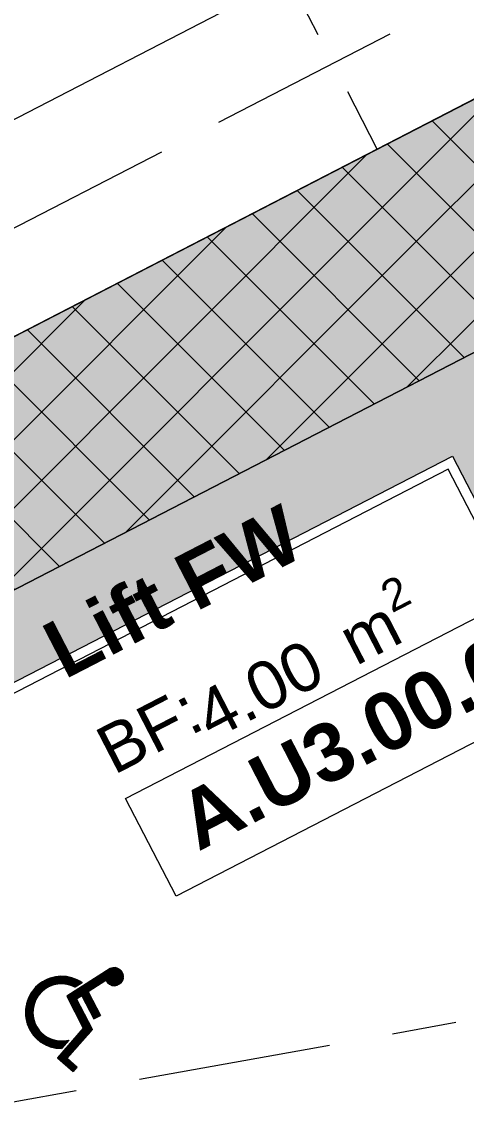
# Model space of a CAD drawing. Header units: metres. Extents: x 2688579.7 to 2688666, y 1281656.9 to 1281721.4.
# Drawn here: x 2688609.01 to 2688609.702, y 1281682.039 to 1281683.721 of the extents above; entities that cross this region are included whole.
import ezdxf

# ---------------------------------------------------------------- set-up
doc = ezdxf.new("R2010")
doc.units = ezdxf.units.M
for name, pattern in [('Strich 2_1mm', [0.15, 0.1, -0.05]), ('Strich 6_2mm Terrain', [0.4, 0.3, -0.1]), ('Strichpunkt 6_2_2mm Schnitt', [0.5, 0.3, -0.1, 0, -0.1])]:
    doc.linetypes.add(name, pattern=pattern)
for name, color, linetype in [('00 11 Geometer', 7, 'Continuous'), ('00 73 Schnittlinien', 7, 'Continuous'), ('00 80 Plangrafik', 7, 'Continuous'), ('01 11 AW tragend', 7, 'Continuous'), ('02 26 Bodenbelag im Grundriss sichtbar', 7, 'Continuous'), ('03 13 Liftkabine', 7, 'Continuous'), ('07 11 Bemassung aussen', 7, 'Continuous'), ('07 12 Bemassung innen', 7, 'Continuous'), ('09 11 Raumdefinitionen.SIA 416', 7, 'Continuous')]:
    doc.layers.add(name, color=color, linetype=linetype)
doc.styles.add('ERSTELLTER_STIL_1', font='arial.ttf')
doc.styles.add('ERSTELLTER_STIL_3', font='')
doc.styles.get('ERSTELLTER_STIL_3').set_extended_font_data('Arial', bold=True)
doc.dimstyles.new('ERSTELLTER_STIL__2', dxfattribs={"dimtxt": 0.09, "dimasz": 0.07125, "dimexe": 0.18, "dimexo": 0.05, "dimgap": 0.09, "dimtad": 1, "dimzin": 0, "dimdsep": 46, "dimtxsty": 'ERSTELLTER_STIL_1', "dimblk": 'ARROWHEAD_6', "dimblk1": 'ARROWHEAD_6', "dimblk2": 'ARROWHEAD_6', "dimcen": 0.09, "dimclrd": 7, "dimclre": 7, "dimclrt": 7, "dimazin": 0, "dimtfac": 1, "dimtdec": 4, "dimtmove": 0, "dimatfit": 3, "dimfxl": 1, "dimtolj": 1, "dimtzin": 0, "dimarcsym": 0})
pattern_1 = [(45, (-190.44832, -7.13899), (-0.053033009, 0.053033009), []), (135, (-190.44832, -7.13899), (0.053033009, 0.053033009), [])]

# ---------------------------------------------------------------- blocks, each defined once
blk = doc.blocks.new('*D373')
at = {"layer": '07 12 Bemassung innen', "color": 7, "linetype": 'Continuous', "lineweight": 5, "transparency": 16777216}
for p, q in [((216.4561, 32.5474), (215.9058, 33.6137)), ((216.5186, 32.5796), (215.7008, 32.1576)), ((216.6258, 32.2186), (216.4561, 32.5474)), ((216.6883, 32.2508), (216.5633, 32.1863)), ((216.7634, 31.952), (216.6258, 32.2186))]:
    blk.add_line(p, q, dxfattribs=at)
at = {"layer": '07 12 Bemassung innen', "color": 7, "linetype": 'Continuous', "lineweight": 18, "transparency": 16777216}
for p, q in [((216.4056, 32.5635), (216.5066, 32.5312)), ((216.5753, 32.2347), (216.6763, 32.2024))]:
    blk.add_line(p, q, dxfattribs=at)
at = {"layer": '07 12 Bemassung innen', "color": 7, "lineweight": 18, "transparency": 16777216, "insert": (216.5256, 32.4519), "char_height": 0.09, "attachment_point": 7, "rotation": 297.296, "style": 'ERSTELLTER_STIL_1'}
blk.add_mtext('\\A1;{\\pql;\\fArial|b0|i0|c0|p38;37}', dxfattribs=at)
blk = doc.blocks.new('ARROWHEAD_6')
at = {"color": 0, "linetype": 'Continuous', "lineweight": 0}
for p, q in [((-0.5, -0.5), (0.5, 0.5)), ((0, 0), (-1, 0))]:
    blk.add_line(p, q, dxfattribs=at)
blk = doc.blocks.new('*D499')
at = {"layer": '07 11 Bemassung aussen', "color": 7, "linetype": 'Continuous', "lineweight": 5, "transparency": 16777216}
for p, q in [((218.4921, 35.7136), (217.3713, 35.1352)), ((217.339, 35.1977), (217.4859, 34.913)), ((217.3713, 35.1352), (214.7942, 33.8053)), ((214.7619, 33.8677), (214.9088, 33.5831)), ((214.7942, 33.8053), (214.7442, 33.7795))]:
    blk.add_line(p, q, dxfattribs=at)
at = {"layer": '07 11 Bemassung aussen', "color": 7, "linetype": 'Continuous', "lineweight": 18, "transparency": 16777216}
for p, q in [((217.3551, 35.0847), (217.3874, 35.1857)), ((214.8103, 33.8558), (214.7781, 33.7547))]:
    blk.add_line(p, q, dxfattribs=at)
at = {"layer": '07 11 Bemassung aussen', "color": 7, "lineweight": 18, "transparency": 16777216, "insert": (215.9681, 34.4313), "char_height": 0.09, "attachment_point": 7, "rotation": 27.2964, "style": 'ERSTELLTER_STIL_1'}
blk.add_mtext('\\A1;{\\pql;\\fArial|b0|i0|c0|p38;2.90}', dxfattribs=at)
blk = doc.blocks.new('A$C08e27e3d')
at = {"layer": '01 11 AW tragend', "linetype": 'Continuous', "lineweight": 0, "true_color": 0xffffff}
for points in [[(26.7051, 27.5462), (26.8656, 27.2351), (27.0605, 27.7296)], [(26.7051, 27.5462), (24.4834, 26.3997), (24.6439, 26.0887), (26.8656, 27.2351)]]:
    blk.add_hatch(color=7, dxfattribs=at).paths.add_polyline_path(points)
at = {"layer": '01 11 AW tragend', "linetype": 'Continuous', "lineweight": 5, "true_color": 0x4e4e4e}
h = blk.add_hatch(dxfattribs=at)
h.set_pattern_fill('BETON_0001', color=251, style=0, pattern_type=2)
h.set_pattern_definition(pattern_1)
h.paths.add_polyline_path([(26.7051, 27.5462), (26.8656, 27.2351), (27.0605, 27.7296)])
h = blk.add_hatch(dxfattribs=at)
h.set_pattern_fill('BETON_0001', color=251, style=0, pattern_type=2)
h.set_pattern_definition(pattern_1)
h.paths.add_polyline_path([(26.7051, 27.5462), (24.4834, 26.3997), (24.6439, 26.0887), (26.8656, 27.2351)])
at = {"layer": '03 13 Liftkabine', "linetype": 'Continuous', "lineweight": 0, "true_color": 0x6f6f6f}
h = blk.add_hatch(color=8, dxfattribs=at)
h.paths.add_polyline_path([(27.5993, 25.8133), (27.1661, 25.5897), (27.1661, 25.5898), (27.1847, 25.5994), (27.1778, 25.6127), (27.1681, 25.6076), (27.0876, 25.6164), (27.0659, 25.6585), (27.0735, 25.6624), (27.0015, 25.8019), (25.8595, 25.2125), (25.9315, 25.073), (25.939, 25.0769), (25.9608, 25.0348), (25.9213, 24.9642), (25.9115, 24.9592), (25.9184, 24.9459), (25.937, 24.9554), (25.937, 24.9554), (25.3777, 24.6668), (25.1989, 25.0133), (25.23, 25.0294), (25.3781, 24.7424), (25.4421, 24.7754), (24.8181, 25.9846), (24.8207, 25.986), (24.7643, 26.0953), (24.6666, 26.0448), (24.644, 26.0887), (25.6849, 26.6259), (25.7088, 26.5797), (25.7443, 26.598), (25.7434, 26.5998), (25.8078, 26.633), (25.8088, 26.6313), (25.811, 26.6268), (25.8399, 26.6417), (25.8603, 26.6022), (25.8692, 26.6068), (25.8488, 26.6463), (25.8777, 26.6612), (25.8774, 26.6619), (25.8754, 26.6657), (25.8745, 26.6674), (25.9389, 26.7007), (25.9398, 26.6989), (25.9754, 26.7172), (25.9515, 26.7634), (26.8656, 27.2351)])
h.paths.add_polyline_path([(27.3403, 26.0645), (26.8221, 27.0687), (24.8324, 26.0419), (25.3178, 25.1012), (25.3506, 25.0377), (25.4978, 24.7524), (25.568, 24.7887), (25.4208, 25.0739)], flags=0)
at = {"layer": '00 11 Geometer', "color": 250, "linetype": 'Continuous', "lineweight": 13, "true_color": 0x3f3f3f}
blk.add_open_spline([(61.1024, 48.4842), (56.7735, 47.3408), (52.4636, 46.1654), (48.1347, 45.022), (44.678, 44.109), (41.2024, 43.228), (37.7457, 42.315), (37.7457, 42.315), (36.511, 46.2983), (35.8937, 48.29), (35.8937, 48.29), (32.7797, 46.7253), (31.2227, 45.943), (31.2227, 45.943), (21.4427, 43.8217), (16.5527, 42.761), (16.5527, 42.761), (7.358, 41.145), (2.7607, 40.337), (2.7607, 40.337), (2.8527, 38.8203), (2.8987, 38.062), (2.8987, 38.062), (4.8573, 28.42), (5.8367, 23.599), (5.8367, 23.599), (7.25, 21.697), (7.9567, 20.746), (7.9567, 20.746), (10.0487, 18.484), (11.0947, 17.353), (11.0947, 17.353), (13.3607, 15.2537), (14.4937, 14.204), (14.4937, 14.204), (16.143, 13), (16.9677, 12.398), (16.9677, 12.398), (20.3197, 9.7767), (21.9957, 8.466), (21.9957, 8.466), (24.6377, 6.944), (25.9587, 6.183), (25.9587, 6.183), (28.6093, 5.3337), (29.8403, 4.9574), (31.0712, 4.5812), (32.3963, 4.2851), (33.8154, 4.0693), (35.2346, 3.8534), (36.5267, 3.7447), (37.6917, 3.743), (38.8567, 3.7413), (39.7704, 3.7444), (40.433, 3.7523), (41.0955, 3.7601), (41.9579, 3.7965), (43.0202, 3.8615), (44.0825, 3.9265), (45.4172, 4.0562), (47.0242, 4.2505), (49.4347, 4.542), (51.8452, 4.8335), (54.2557, 5.125), (54.2557, 5.125), (66.345, 7.4217), (72.3897, 8.57), (72.3897, 8.57), (76.099, 9.5253), (77.9537, 10.003), (77.9537, 10.003), (81.433, 12.119), (83.1727, 13.177), (83.1727, 13.177), (79.772, 18.6823), (78.0717, 21.435), (77.2604, 22.7484), (76.449, 24.0617), (75.6377, 25.375), (75.6377, 25.375), (73.883, 28.157), (73.0057, 29.548), (71.2765, 32.2896), (69.5477, 35.0313), (67.8187, 37.773), (67.8187, 37.773), (61.1024, 48.4842), (61.1024, 48.4842)], degree=3, knots=[0, 0, 0, 0, 1, 1, 1, 2, 2, 2, 3, 3, 3, 4, 4, 4, 5, 5, 5, 6, 6, 6, 7, 7, 7, 8, 8, 8, 9, 9, 9, 10, 10, 10, 11, 11, 11, 12, 12, 12, 13, 13, 13, 14, 14, 14, 15, 15, 15, 16, 16, 16, 17, 17, 17, 18, 18, 18, 19, 19, 19, 20, 20, 20, 21, 21, 21, 22, 22, 22, 23, 23, 23, 24, 24, 24, 25, 25, 25, 26, 26, 26, 27, 27, 27, 28, 28, 28, 29, 29, 29, 29], dxfattribs=at)
at = {"layer": '00 73 Schnittlinien', "color": 7, "linetype": 'Strichpunkt 6_2_2mm Schnitt', "lineweight": 13}
blk.add_line((5.0764, 22.2764), (28.5276, 26.4938), dxfattribs=at)
at = {"layer": '00 80 Plangrafik', "color": 7, "linetype": 'Strich 6_2mm Terrain', "lineweight": 5, "flags": 128}
blk.add_lwpolyline([(23.9704, 26.3037), (27.0806, 27.9087), (28.2729, 25.5983), (27.7842, 25.3461), (28.6555, 23.6576), (26.034, 22.3048)], close=True, dxfattribs=at)
at = {"layer": '01 11 AW tragend', "color": 7, "linetype": 'Continuous', "lineweight": 18, "flags": 128}
for points in [[(27.0605, 27.7296), (26.7051, 27.5462)], [(26.7051, 27.5462), (24.4834, 26.3997)], [(24.6439, 26.0887), (26.8656, 27.2351)]]:
    blk.add_lwpolyline(points, dxfattribs=at)
at = {"layer": '02 26 Bodenbelag im Grundriss sichtbar', "color": 231, "linetype": 'Strich 2_1mm', "lineweight": 13, "true_color": 0xff66b3}
blk.add_line((26.7051, 27.5462), (24.8707, 31.1007), dxfattribs=at)
at = {"layer": '03 13 Liftkabine', "color": 7, "linetype": 'Continuous', "lineweight": 5}
for p, q in [((24.8324, 26.0419), (26.8221, 27.0687)), ((26.8221, 27.0687), (27.3403, 26.0645)), ((26.8156, 27.0484), (24.9495, 26.0854)), ((27.3201, 26.0709), (26.8156, 27.0484)), ((26.2896, 26.2717), (26.2221, 26.2287)), ((26.2724, 26.2607), (26.2778, 26.2503)), ((26.2727, 26.2609), (26.2781, 26.2505)), ((26.273, 26.2611), (26.2784, 26.2507)), ((26.2733, 26.2613), (26.2787, 26.2509)), ((26.2737, 26.2615), (26.2791, 26.2511)), ((26.274, 26.2617), (26.2794, 26.2513)), ((26.2743, 26.2619), (26.2797, 26.2515)), ((26.2746, 26.2621), (26.28, 26.2517)), ((26.2749, 26.2623), (26.2803, 26.2519)), ((26.2752, 26.2625), (26.2806, 26.2521)), ((26.2756, 26.2627), (26.281, 26.2523)), ((26.2759, 26.2629), (26.2813, 26.2525)), ((26.2762, 26.2632), (26.2816, 26.2527)), ((26.2765, 26.2634), (26.2819, 26.2529)), ((26.2768, 26.2636), (26.2822, 26.2531)), ((26.2772, 26.2638), (26.2825, 26.2533)), ((26.2775, 26.264), (26.2829, 26.2535)), ((26.2778, 26.2642), (26.2848, 26.2506)), ((26.2781, 26.2644), (26.2859, 26.2493)), ((26.2784, 26.2646), (26.2867, 26.2485)), ((26.2787, 26.2648), (26.2874, 26.2479)), ((26.2791, 26.265), (26.2881, 26.2475)), ((26.2794, 26.2652), (26.2887, 26.247)), ((26.2797, 26.2654), (26.2893, 26.2467)), ((26.28, 26.2656), (26.2899, 26.2464)), ((26.2803, 26.2658), (26.2905, 26.2462)), ((26.2806, 26.266), (26.291, 26.2459)), ((26.281, 26.2662), (26.2915, 26.2458)), ((26.2813, 26.2664), (26.292, 26.2456)), ((26.2816, 26.2666), (26.2925, 26.2455)), ((26.2819, 26.2668), (26.293, 26.2453)), ((26.2822, 26.267), (26.2935, 26.2453)), ((26.2826, 26.2672), (26.2939, 26.2452)), ((26.2829, 26.2674), (26.2944, 26.2451)), ((26.2832, 26.2676), (26.2948, 26.2451)), ((26.2835, 26.2678), (26.2953, 26.245)), ((26.2838, 26.268), (26.2957, 26.245)), ((26.2841, 26.2682), (26.2961, 26.245)), ((26.2845, 26.2684), (26.2965, 26.245)), ((26.2848, 26.2686), (26.2969, 26.245)), ((26.2851, 26.2688), (26.2973, 26.2451)), ((26.2854, 26.269), (26.2977, 26.2451)), ((26.2857, 26.2692), (26.2981, 26.2452)), ((26.286, 26.2694), (26.2985, 26.2452)), ((26.2864, 26.2696), (26.2989, 26.2453)), ((26.2867, 26.2698), (26.2993, 26.2454)), ((26.287, 26.27), (26.2997, 26.2455)), ((26.2873, 26.2702), (26.3, 26.2456)), ((26.2876, 26.2704), (26.3004, 26.2457)), ((26.288, 26.2706), (26.3008, 26.2458)), ((26.2883, 26.2708), (26.3011, 26.246)), ((26.2886, 26.271), (26.3015, 26.2461)), ((26.2889, 26.2712), (26.3018, 26.2463)), ((26.2892, 26.2714), (26.3021, 26.2464)), ((26.2895, 26.2716), (26.3025, 26.2466)), ((26.2899, 26.2718), (26.3028, 26.2468)), ((26.2902, 26.272), (26.3031, 26.2469)), ((26.2906, 26.2721), (26.3035, 26.2471)), ((26.2909, 26.2723), (26.3038, 26.2473)), ((26.2913, 26.2724), (26.3041, 26.2475)), ((26.2916, 26.2725), (26.3044, 26.2478)), ((26.292, 26.2726), (26.3047, 26.248)), ((26.2924, 26.2727), (26.305, 26.2482)), ((26.2927, 26.2728), (26.3053, 26.2485)), ((26.2931, 26.2729), (26.3056, 26.2487)), ((26.2935, 26.273), (26.3059, 26.249)), ((26.2939, 26.2731), (26.3061, 26.2493)), ((26.2943, 26.2731), (26.3064, 26.2496)), ((26.2947, 26.2732), (26.3067, 26.2499)), ((26.2951, 26.2732), (26.3069, 26.2502)), ((26.2955, 26.2732), (26.3072, 26.2505)), ((26.2959, 26.2732), (26.3074, 26.2508)), ((26.2963, 26.2732), (26.3077, 26.2512)), ((26.2968, 26.2732), (26.3079, 26.2516)), ((26.2972, 26.2732), (26.3082, 26.2519)), ((26.2976, 26.2731), (26.3084, 26.2523)), ((26.2981, 26.2731), (26.3086, 26.2527)), ((26.2986, 26.273), (26.3088, 26.2531)), ((26.299, 26.2729), (26.309, 26.2536)), ((26.2995, 26.2728), (26.3092, 26.254)), ((26.3, 26.2727), (26.3094, 26.2545)), ((26.3005, 26.2725), (26.3095, 26.255)), ((26.301, 26.2723), (26.3097, 26.2555)), ((26.3015, 26.2721), (26.3098, 26.2561)), ((26.3021, 26.2718), (26.3099, 26.2567)), ((26.3027, 26.2716), (26.31, 26.2573)), ((26.3033, 26.2712), (26.3101, 26.258)), ((26.3039, 26.2708), (26.3101, 26.2587)), ((26.3046, 26.2703), (26.3101, 26.2596)), ((26.3053, 26.2698), (26.3101, 26.2605)), ((26.3061, 26.269), (26.3099, 26.2616)), ((26.3071, 26.2678), (26.3095, 26.2631)), ((26.1748, 26.2438), (26.1805, 26.2328)), ((26.1751, 26.244), (26.1807, 26.2331)), ((26.1754, 26.2443), (26.181, 26.2334)), ((26.1757, 26.2446), (26.1813, 26.2337)), ((26.1759, 26.2448), (26.1815, 26.234)), ((26.1762, 26.2451), (26.1818, 26.2343)), ((26.1765, 26.2454), (26.1821, 26.2345)), ((26.1768, 26.2456), (26.1824, 26.2348)), ((26.1771, 26.2459), (26.1826, 26.2351)), ((26.1774, 26.2461), (26.1829, 26.2354)), ((26.1777, 26.2464), (26.1832, 26.2356)), ((26.178, 26.2466), (26.1835, 26.2359)), ((26.1783, 26.2469), (26.1838, 26.2362)), ((26.1786, 26.2471), (26.1841, 26.2364)), ((26.1789, 26.2473), (26.1844, 26.2367)), ((26.1792, 26.2476), (26.1846, 26.237)), ((26.1795, 26.2478), (26.1849, 26.2372)), ((26.1798, 26.2481), (26.1852, 26.2375)), ((26.1801, 26.2483), (26.1855, 26.2377)), ((26.1804, 26.2485), (26.1858, 26.2379)), ((26.1807, 26.2487), (26.1861, 26.2382)), ((26.181, 26.249), (26.1864, 26.2384)), ((26.1813, 26.2492), (26.1867, 26.2387)), ((26.1816, 26.2494), (26.187, 26.2389)), ((26.1819, 26.2496), (26.1873, 26.2391)), ((26.1822, 26.2498), (26.1876, 26.2393)), ((26.1825, 26.25), (26.1879, 26.2396)), ((26.1828, 26.2503), (26.1882, 26.2398)), ((26.1832, 26.2505), (26.1886, 26.24)), ((26.1835, 26.2507), (26.1889, 26.2402)), ((26.1838, 26.2509), (26.1892, 26.2404)), ((26.1841, 26.2511), (26.1895, 26.2406)), ((26.1844, 26.2513), (26.1898, 26.2408)), ((26.1847, 26.2515), (26.1901, 26.241)), ((26.1851, 26.2517), (26.1904, 26.2412)), ((26.1854, 26.2519), (26.1908, 26.2414)), ((26.1857, 26.252), (26.1911, 26.2416)), ((26.186, 26.2522), (26.1914, 26.2418)), ((26.1864, 26.2524), (26.1917, 26.242)), ((26.1867, 26.2526), (26.1921, 26.2422)), ((26.187, 26.2528), (26.1924, 26.2424)), ((26.1874, 26.253), (26.1927, 26.2426)), ((26.1877, 26.2531), (26.193, 26.2427)), ((26.188, 26.2533), (26.1934, 26.2429)), ((26.1883, 26.2535), (26.1937, 26.2431)), ((26.1887, 26.2537), (26.194, 26.2433)), ((26.189, 26.2538), (26.1944, 26.2434)), ((26.1894, 26.254), (26.1947, 26.2436)), ((26.1897, 26.2542), (26.1951, 26.2438)), ((26.19, 26.2543), (26.1954, 26.2439)), ((26.1904, 26.2545), (26.1957, 26.2441)), ((26.1907, 26.2546), (26.1961, 26.2442)), ((26.1911, 26.2548), (26.1964, 26.2444)), ((26.1914, 26.2549), (26.1968, 26.2445)), ((26.1917, 26.2551), (26.1971, 26.2447)), ((26.1921, 26.2552), (26.1975, 26.2448)), ((26.1924, 26.2554), (26.1978, 26.2449)), ((26.1928, 26.2555), (26.1982, 26.2451)), ((26.1931, 26.2557), (26.1985, 26.2452)), ((26.1935, 26.2558), (26.1989, 26.2453)), ((26.1938, 26.2559), (26.1992, 26.2455)), ((26.1942, 26.2561), (26.1996, 26.2456)), ((26.1945, 26.2562), (26.2, 26.2457)), ((26.1949, 26.2563), (26.2003, 26.2458)), ((26.1953, 26.2565), (26.2007, 26.2459)), ((26.1956, 26.2566), (26.201, 26.2461)), ((26.196, 26.2567), (26.2014, 26.2462)), ((26.1963, 26.2568), (26.2018, 26.2463)), ((26.1967, 26.257), (26.2022, 26.2464)), ((26.1971, 26.2571), (26.2025, 26.2465)), ((26.1974, 26.2572), (26.2029, 26.2466)), ((26.1978, 26.2573), (26.2033, 26.2467)), ((26.1981, 26.2574), (26.2036, 26.2468)), ((26.1985, 26.2575), (26.204, 26.2468)), ((26.1989, 26.2576), (26.2044, 26.2469)), ((26.1992, 26.2577), (26.2048, 26.247)), ((26.1996, 26.2578), (26.2052, 26.2471)), ((26.2, 26.2579), (26.2055, 26.2472)), ((26.2004, 26.258), (26.2059, 26.2472)), ((26.2007, 26.2581), (26.2063, 26.2473)), ((26.2011, 26.2582), (26.2067, 26.2474)), ((26.2015, 26.2583), (26.2071, 26.2474)), ((26.2019, 26.2584), (26.2075, 26.2475)), ((26.2022, 26.2584), (26.2079, 26.2475)), ((26.2026, 26.2585), (26.2083, 26.2476)), ((26.203, 26.2586), (26.2087, 26.2476)), ((26.2034, 26.2587), (26.2091, 26.2477)), ((26.2038, 26.2588), (26.2095, 26.2477)), ((26.2042, 26.2588), (26.2099, 26.2478)), ((26.2046, 26.2589), (26.2103, 26.2478)), ((26.2049, 26.259), (26.2107, 26.2478)), ((26.2053, 26.259), (26.2111, 26.2479)), ((26.2057, 26.2591), (26.2115, 26.2479)), ((26.2061, 26.2591), (26.2119, 26.2479)), ((26.2065, 26.2592), (26.2123, 26.2479)), ((26.2069, 26.2592), (26.2127, 26.2479)), ((26.2073, 26.2593), (26.2131, 26.248)), ((26.2077, 26.2593), (26.2136, 26.248)), ((26.2081, 26.2594), (26.214, 26.248)), ((26.2085, 26.2594), (26.2144, 26.248)), ((26.2089, 26.2595), (26.2148, 26.248)), ((26.2093, 26.2595), (26.2153, 26.2479)), ((26.2097, 26.2595), (26.2157, 26.2479)), ((26.2101, 26.2596), (26.2161, 26.2479)), ((26.2105, 26.2596), (26.2166, 26.2479)), ((26.2109, 26.2596), (26.217, 26.2479)), ((26.2113, 26.2596), (26.2174, 26.2478)), ((26.2118, 26.2596), (26.2179, 26.2478)), ((26.2122, 26.2597), (26.2183, 26.2477)), ((26.2126, 26.2597), (26.2188, 26.2477)), ((26.213, 26.2597), (26.2192, 26.2477)), ((26.2134, 26.2597), (26.2197, 26.2476)), ((26.2138, 26.2597), (26.2201, 26.2475)), ((26.2143, 26.2597), (26.2206, 26.2475)), ((26.2147, 26.2597), (26.221, 26.2474)), ((26.2151, 26.2597), (26.2215, 26.2473)), ((26.2155, 26.2597), (26.222, 26.2472)), ((26.216, 26.2597), (26.2224, 26.2472)), ((26.2164, 26.2596), (26.2229, 26.2471)), ((26.2168, 26.2596), (26.2234, 26.247)), ((26.2173, 26.2596), (26.2238, 26.2469)), ((26.2177, 26.2596), (26.2243, 26.2467)), ((26.2181, 26.2595), (26.2248, 26.2466)), ((26.2186, 26.2595), (26.2253, 26.2465)), ((26.219, 26.2595), (26.2258, 26.2464)), ((26.2195, 26.2594), (26.2263, 26.2462)), ((26.2199, 26.2594), (26.2268, 26.2461)), ((26.2204, 26.2593), (26.2273, 26.2459)), ((26.2208, 26.2593), (26.2278, 26.2458)), ((26.2213, 26.2592), (26.2283, 26.2456)), ((26.2217, 26.2592), (26.2288, 26.2454)), ((26.2222, 26.2591), (26.2293, 26.2452)), ((26.2226, 26.259), (26.2298, 26.245)), ((26.2231, 26.259), (26.2304, 26.2448)), ((26.2235, 26.2589), (26.2309, 26.2446)), ((26.224, 26.2588), (26.2314, 26.2444)), ((26.2245, 26.2587), (26.232, 26.2441)), ((26.2249, 26.2586), (26.2325, 26.2439)), ((26.2254, 26.2585), (26.2331, 26.2436)), ((26.2259, 26.2584), (26.2337, 26.2434)), ((26.2264, 26.2583), (26.2342, 26.2431)), ((26.2268, 26.2582), (26.2348, 26.2428)), ((26.2273, 26.2581), (26.2353, 26.2427)), ((26.2278, 26.258), (26.2356, 26.2429)), ((26.2283, 26.2579), (26.2359, 26.2431)), ((26.2288, 26.2577), (26.2362, 26.2433)), ((26.2293, 26.2576), (26.2365, 26.2435)), ((26.2298, 26.2574), (26.2369, 26.2437)), ((26.2303, 26.2573), (26.2372, 26.2439)), ((26.2308, 26.2571), (26.2375, 26.2441)), ((26.2313, 26.257), (26.2378, 26.2443)), ((26.2318, 26.2568), (26.2381, 26.2445)), ((26.2323, 26.2566), (26.2385, 26.2447)), ((26.2328, 26.2565), (26.2388, 26.2449)), ((26.2333, 26.2563), (26.2391, 26.2451)), ((26.2339, 26.2561), (26.2394, 26.2453)), ((26.2344, 26.2559), (26.2397, 26.2455)), ((26.2349, 26.2557), (26.24, 26.2457)), ((26.2462, 26.2496), (26.2351, 26.2426)), ((26.2354, 26.2555), (26.2404, 26.2459)), ((26.236, 26.2552), (26.2407, 26.2461)), ((26.2365, 26.255), (26.241, 26.2463)), ((26.2371, 26.2548), (26.2413, 26.2465)), ((26.2376, 26.2545), (26.2416, 26.2467)), ((26.2382, 26.2542), (26.242, 26.2469)), ((26.2387, 26.254), (26.2423, 26.2471)), ((26.2393, 26.2537), (26.2426, 26.2473)), ((26.2399, 26.2534), (26.2429, 26.2475)), ((26.2405, 26.2531), (26.2432, 26.2477)), ((26.241, 26.2528), (26.2435, 26.2479)), ((26.2416, 26.2525), (26.2439, 26.2481)), ((26.2422, 26.2521), (26.2442, 26.2483)), ((26.2428, 26.2518), (26.2445, 26.2485)), ((26.2435, 26.2514), (26.2448, 26.2487)), ((26.2441, 26.251), (26.2451, 26.2489)), ((26.2447, 26.2506), (26.2455, 26.2491)), ((26.2453, 26.2502), (26.2458, 26.2493)), ((26.2457, 26.2437), (26.27, 26.1966)), ((26.246, 26.2497), (26.2461, 26.2495)), ((26.246, 26.2439), (26.2704, 26.1968)), ((26.2463, 26.2441), (26.2707, 26.1969)), ((26.2467, 26.2444), (26.271, 26.1971)), ((26.247, 26.2446), (26.2714, 26.1973)), ((26.2473, 26.2448), (26.2717, 26.1975)), ((26.2476, 26.245), (26.272, 26.1976)), ((26.2479, 26.2452), (26.2724, 26.1978)), ((26.2482, 26.2454), (26.2727, 26.198)), ((26.2486, 26.2456), (26.273, 26.1981)), ((26.2489, 26.2458), (26.2734, 26.1983)), ((26.2492, 26.246), (26.2737, 26.1985)), ((26.2495, 26.2462), (26.274, 26.1987)), ((26.2498, 26.2464), (26.2744, 26.1988)), ((26.2502, 26.2466), (26.2556, 26.2361)), ((26.2505, 26.2468), (26.2559, 26.2363)), ((26.2508, 26.247), (26.2562, 26.2365)), ((26.2511, 26.2472), (26.2565, 26.2367)), ((26.2514, 26.2474), (26.2568, 26.2369)), ((26.2517, 26.2476), (26.2571, 26.2371)), ((26.2521, 26.2478), (26.2575, 26.2373)), ((26.2524, 26.248), (26.2578, 26.2375)), ((26.2527, 26.2482), (26.2581, 26.2377)), ((26.253, 26.2484), (26.2584, 26.2379)), ((26.2533, 26.2486), (26.2587, 26.2381)), ((26.2536, 26.2488), (26.259, 26.2383)), ((26.254, 26.249), (26.2594, 26.2385)), ((26.2543, 26.2492), (26.2597, 26.2387)), ((26.2546, 26.2494), (26.26, 26.2389)), ((26.2549, 26.2496), (26.2603, 26.2391)), ((26.2552, 26.2498), (26.2606, 26.2393)), ((26.2553, 26.2359), (26.283, 26.2536)), ((26.2556, 26.25), (26.261, 26.2395)), ((26.2559, 26.2502), (26.2613, 26.2397)), ((26.2562, 26.2504), (26.2616, 26.2399)), ((26.2565, 26.2506), (26.2619, 26.2402)), ((26.2568, 26.2508), (26.2622, 26.2404)), ((26.2571, 26.251), (26.2625, 26.2406)), ((26.2575, 26.2512), (26.2629, 26.2408)), ((26.2578, 26.2514), (26.2632, 26.241)), ((26.2581, 26.2516), (26.2635, 26.2412)), ((26.2584, 26.2518), (26.2638, 26.2414)), ((26.2587, 26.252), (26.2641, 26.2416)), ((26.259, 26.2522), (26.2644, 26.2418)), ((26.2594, 26.2524), (26.2648, 26.242)), ((26.2597, 26.2526), (26.2651, 26.2422)), ((26.26, 26.2528), (26.2654, 26.2424)), ((26.2603, 26.253), (26.2657, 26.2426)), ((26.2606, 26.2532), (26.266, 26.2428)), ((26.261, 26.2534), (26.2664, 26.243)), ((26.2613, 26.2536), (26.2667, 26.2432)), ((26.2616, 26.2539), (26.267, 26.2434)), ((26.2619, 26.2541), (26.2673, 26.2436)), ((26.2622, 26.2543), (26.2676, 26.2438)), ((26.2625, 26.2545), (26.2679, 26.244)), ((26.2629, 26.2547), (26.2683, 26.2442)), ((26.2632, 26.2549), (26.2686, 26.2444)), ((26.2635, 26.2551), (26.2689, 26.2446)), ((26.2638, 26.2553), (26.2692, 26.2448)), ((26.2641, 26.2555), (26.2695, 26.245)), ((26.2644, 26.2557), (26.2698, 26.2452)), ((26.2648, 26.2559), (26.2702, 26.2454)), ((26.2651, 26.2561), (26.2705, 26.2456)), ((26.2654, 26.2563), (26.2708, 26.2458)), ((26.2657, 26.2565), (26.2711, 26.246)), ((26.266, 26.2567), (26.2714, 26.2462)), ((26.2664, 26.2569), (26.2718, 26.2464)), ((26.2667, 26.2571), (26.2721, 26.2466)), ((26.267, 26.2573), (26.2724, 26.2468)), ((26.2673, 26.2575), (26.2727, 26.247)), ((26.2676, 26.2577), (26.273, 26.2472)), ((26.2679, 26.2579), (26.2733, 26.2474)), ((26.2683, 26.2581), (26.2737, 26.2476)), ((26.2686, 26.2583), (26.274, 26.2478)), ((26.2689, 26.2585), (26.2743, 26.248)), ((26.2692, 26.2587), (26.2746, 26.2482)), ((26.2695, 26.2589), (26.2749, 26.2485)), ((26.2698, 26.2591), (26.2752, 26.2487)), ((26.2702, 26.2593), (26.2756, 26.2489)), ((26.2705, 26.2595), (26.2759, 26.2491)), ((26.2708, 26.2597), (26.2762, 26.2493)), ((26.2711, 26.2599), (26.2765, 26.2495)), ((26.2714, 26.2601), (26.2768, 26.2497)), ((26.2718, 26.2603), (26.2771, 26.2499)), ((26.2721, 26.2605), (26.2775, 26.2501)), ((26.1631, 26.2273), (26.1705, 26.2129)), ((26.1633, 26.2277), (26.1706, 26.2135)), ((26.1635, 26.2281), (26.1707, 26.2141)), ((26.1637, 26.2285), (26.1709, 26.2146)), ((26.1639, 26.2289), (26.171, 26.2152)), ((26.1641, 26.2293), (26.1711, 26.2157)), ((26.1643, 26.2297), (26.1713, 26.2162)), ((26.1645, 26.2301), (26.1715, 26.2167)), ((26.1647, 26.2305), (26.1716, 26.2172)), ((26.165, 26.2309), (26.1718, 26.2177)), ((26.1652, 26.2313), (26.1719, 26.2182)), ((26.1654, 26.2317), (26.1721, 26.2187)), ((26.1656, 26.2321), (26.1723, 26.2192)), ((26.1659, 26.2325), (26.1725, 26.2196)), ((26.1661, 26.2329), (26.1727, 26.2201)), ((26.1663, 26.2332), (26.1728, 26.2206)), ((26.1665, 26.2336), (26.173, 26.221)), ((26.1668, 26.234), (26.1732, 26.2215)), ((26.167, 26.2343), (26.1734, 26.2219)), ((26.1673, 26.2347), (26.1736, 26.2223)), ((26.1675, 26.235), (26.1738, 26.2227)), ((26.1677, 26.2354), (26.174, 26.2232)), ((26.168, 26.2357), (26.1742, 26.2236)), ((26.1682, 26.2361), (26.1745, 26.224)), ((26.1685, 26.2364), (26.1747, 26.2244)), ((26.1687, 26.2368), (26.1749, 26.2248)), ((26.169, 26.2371), (26.1751, 26.2252)), ((26.1692, 26.2374), (26.1753, 26.2256)), ((26.1695, 26.2378), (26.1755, 26.226)), ((26.1697, 26.2381), (26.1758, 26.2263)), ((26.17, 26.2384), (26.176, 26.2267)), ((26.1702, 26.2387), (26.1762, 26.2271)), ((26.1705, 26.239), (26.1765, 26.2275)), ((26.1707, 26.2394), (26.1767, 26.2278)), ((26.171, 26.2397), (26.1769, 26.2282)), ((26.1713, 26.24), (26.1772, 26.2285)), ((26.1715, 26.2403), (26.1774, 26.2289)), ((26.1718, 26.2406), (26.1777, 26.2292)), ((26.1721, 26.2409), (26.1779, 26.2296)), ((26.1723, 26.2412), (26.1782, 26.2299)), ((26.1726, 26.2415), (26.1784, 26.2302)), ((26.1729, 26.2418), (26.1787, 26.2306)), ((26.1731, 26.2421), (26.1789, 26.2309)), ((26.1734, 26.2424), (26.1792, 26.2312)), ((26.1737, 26.2426), (26.1794, 26.2315)), ((26.174, 26.2429), (26.1797, 26.2319)), ((26.1742, 26.2432), (26.1799, 26.2322)), ((26.1745, 26.2435), (26.1802, 26.2325)), ((26.2221, 26.2287), (26.2478, 26.1787)), ((26.2222, 26.2288), (26.2538, 26.1676)), ((26.2225, 26.229), (26.254, 26.1679)), ((26.2228, 26.2292), (26.2543, 26.1682)), ((26.2232, 26.2294), (26.2546, 26.1685)), ((26.2235, 26.2296), (26.2548, 26.1688)), ((26.2238, 26.2298), (26.2551, 26.1691)), ((26.2241, 26.23), (26.2554, 26.1694)), ((26.2244, 26.2302), (26.2556, 26.1697)), ((26.2247, 26.2304), (26.2559, 26.17)), ((26.2251, 26.2306), (26.2562, 26.1703)), ((26.2254, 26.2308), (26.2564, 26.1706)), ((26.2257, 26.231), (26.2567, 26.1709)), ((26.226, 26.2312), (26.257, 26.1712)), ((26.2263, 26.2314), (26.2572, 26.1716)), ((26.2266, 26.2316), (26.2575, 26.1719)), ((26.227, 26.2318), (26.2578, 26.1722)), ((26.2273, 26.232), (26.258, 26.1725)), ((26.2276, 26.2322), (26.2583, 26.1728)), ((26.2279, 26.2324), (26.2586, 26.1731)), ((26.2282, 26.2326), (26.2588, 26.1734)), ((26.2286, 26.2328), (26.2591, 26.1737)), ((26.2289, 26.233), (26.2594, 26.174)), ((26.2292, 26.2332), (26.2596, 26.1743)), ((26.2295, 26.2334), (26.2599, 26.1746)), ((26.2298, 26.2336), (26.2602, 26.1749)), ((26.2301, 26.2338), (26.2604, 26.1752)), ((26.2305, 26.234), (26.2607, 26.1755)), ((26.2308, 26.2342), (26.2609, 26.1758)), ((26.2311, 26.2344), (26.2612, 26.1761)), ((26.2314, 26.2346), (26.2615, 26.1764)), ((26.2317, 26.2348), (26.2617, 26.1767)), ((26.232, 26.2351), (26.2374, 26.2246)), ((26.2324, 26.2353), (26.2378, 26.2248)), ((26.2327, 26.2355), (26.2381, 26.225)), ((26.233, 26.2357), (26.2384, 26.2252)), ((26.2333, 26.2359), (26.2387, 26.2254)), ((26.2336, 26.2361), (26.239, 26.2256)), ((26.234, 26.2363), (26.2393, 26.2258)), ((26.2343, 26.2365), (26.2397, 26.226)), ((26.2346, 26.2367), (26.24, 26.2262)), ((26.2349, 26.2369), (26.2403, 26.2264)), ((26.2352, 26.2371), (26.2406, 26.2266)), ((26.2355, 26.2373), (26.2409, 26.2268)), ((26.2359, 26.2375), (26.2412, 26.227)), ((26.2362, 26.2377), (26.2416, 26.2272)), ((26.2365, 26.2379), (26.2419, 26.2274)), ((26.2368, 26.2381), (26.2422, 26.2276)), ((26.2371, 26.2383), (26.2425, 26.2278)), ((26.2374, 26.2385), (26.2428, 26.228)), ((26.2374, 26.2246), (26.2453, 26.2296)), ((26.2378, 26.2387), (26.2432, 26.2282)), ((26.2381, 26.2389), (26.2435, 26.2284)), ((26.2384, 26.2391), (26.2438, 26.2286)), ((26.2387, 26.2393), (26.2441, 26.2289)), ((26.239, 26.2395), (26.2444, 26.2291)), ((26.2394, 26.2397), (26.2447, 26.2293)), ((26.2397, 26.2399), (26.2451, 26.2295)), ((26.24, 26.2401), (26.264, 26.1935)), ((26.2403, 26.2403), (26.2644, 26.1937)), ((26.2406, 26.2405), (26.2647, 26.1938)), ((26.2409, 26.2407), (26.265, 26.194)), ((26.2413, 26.2409), (26.2654, 26.1942)), ((26.2416, 26.2411), (26.2657, 26.1944)), ((26.2419, 26.2413), (26.266, 26.1945)), ((26.2422, 26.2415), (26.2664, 26.1947)), ((26.2425, 26.2417), (26.2667, 26.1949)), ((26.2428, 26.2419), (26.267, 26.195)), ((26.2432, 26.2421), (26.2674, 26.1952)), ((26.2435, 26.2423), (26.2677, 26.1954)), ((26.2438, 26.2425), (26.268, 26.1956)), ((26.2441, 26.2427), (26.2684, 26.1957)), ((26.2444, 26.2429), (26.2687, 26.1959)), ((26.2448, 26.2431), (26.269, 26.1961)), ((26.2451, 26.2433), (26.2694, 26.1962)), ((26.2453, 26.2296), (26.264, 26.1935)), ((26.2454, 26.2435), (26.2697, 26.1964)), ((26.2744, 26.1988), (26.2553, 26.2359)), ((26.1582, 26.2105), (26.1874, 26.1539)), ((26.1583, 26.2111), (26.188, 26.1536)), ((26.1584, 26.2118), (26.1886, 26.1533)), ((26.1585, 26.2124), (26.1891, 26.153)), ((26.1586, 26.213), (26.1897, 26.1527)), ((26.1587, 26.2136), (26.173, 26.1859)), ((26.1588, 26.2142), (26.1718, 26.1891)), ((26.1589, 26.2148), (26.1711, 26.1912)), ((26.1591, 26.2154), (26.1707, 26.1928)), ((26.1592, 26.216), (26.1704, 26.1943)), ((26.1593, 26.2165), (26.1701, 26.1956)), ((26.1595, 26.2171), (26.1699, 26.1968)), ((26.1596, 26.2176), (26.1698, 26.1979)), ((26.1597, 26.2182), (26.1696, 26.199)), ((26.1599, 26.2187), (26.1696, 26.2)), ((26.16, 26.2192), (26.1695, 26.2009)), ((26.1602, 26.2197), (26.1695, 26.2018)), ((26.1603, 26.2202), (26.1694, 26.2027)), ((26.1605, 26.2208), (26.1694, 26.2035)), ((26.1607, 26.2213), (26.1694, 26.2043)), ((26.1608, 26.2217), (26.1695, 26.2051)), ((26.161, 26.2222), (26.1695, 26.2058)), ((26.1612, 26.2227), (26.1695, 26.2065)), ((26.1614, 26.2232), (26.1696, 26.2073)), ((26.1615, 26.2237), (26.1697, 26.2079)), ((26.1617, 26.2241), (26.1697, 26.2086)), ((26.1619, 26.2246), (26.1698, 26.2093)), ((26.1621, 26.225), (26.1699, 26.2099)), ((26.1623, 26.2255), (26.17, 26.2106)), ((26.1625, 26.2259), (26.1701, 26.2112)), ((26.1627, 26.2264), (26.1702, 26.2118)), ((26.1629, 26.2268), (26.1703, 26.2124)), ((26.262, 26.1769), (26.2374, 26.2246)), ((26.1578, 26.2055), (26.1832, 26.1564)), ((26.1578, 26.2048), (26.1825, 26.1569)), ((26.1578, 26.204), (26.1819, 26.1573)), ((26.1578, 26.2031), (26.1812, 26.1578)), ((26.1578, 26.2023), (26.1805, 26.1583)), ((26.1578, 26.2014), (26.1798, 26.1588)), ((26.1579, 26.2077), (26.185, 26.1553)), ((26.1579, 26.207), (26.1844, 26.1556)), ((26.1579, 26.2063), (26.1838, 26.156)), ((26.1579, 26.2006), (26.1791, 26.1593)), ((26.1579, 26.1996), (26.1784, 26.1599)), ((26.158, 26.2084), (26.1856, 26.1549)), ((26.158, 26.1987), (26.1777, 26.1605)), ((26.1581, 26.2098), (26.1868, 26.1542)), ((26.1581, 26.2091), (26.1862, 26.1545)), ((26.1581, 26.1977), (26.1769, 26.1612)), ((26.1582, 26.1966), (26.1761, 26.1619)), ((26.1583, 26.1955), (26.1753, 26.1627)), ((26.1585, 26.1944), (26.1745, 26.1635)), ((26.264, 26.1935), (26.2744, 26.1988)), ((26.1587, 26.1931), (26.1736, 26.1644)), ((26.159, 26.1918), (26.1726, 26.1654)), ((26.1593, 26.1903), (26.1716, 26.1665)), ((26.1597, 26.1887), (26.1706, 26.1677)), ((26.1603, 26.1868), (26.1694, 26.1693)), ((26.1611, 26.1845), (26.1679, 26.1712)), ((26.1624, 26.1811), (26.1659, 26.1744)), ((26.1759, 26.1802), (26.1903, 26.1525)), ((26.1778, 26.1774), (26.1908, 26.1522)), ((26.2478, 26.1787), (26.2075, 26.133)), ((26.2225, 26.1323), (26.262, 26.1769)), ((26.2458, 26.1764), (26.2516, 26.1652)), ((26.2461, 26.1767), (26.2519, 26.1655)), ((26.2464, 26.177), (26.2522, 26.1658)), ((26.2466, 26.1773), (26.2524, 26.1661)), ((26.2469, 26.1776), (26.2527, 26.1664)), ((26.2472, 26.1779), (26.253, 26.1667)), ((26.2474, 26.1782), (26.2532, 26.167)), ((26.2477, 26.1785), (26.2535, 26.1673)), ((26.1792, 26.1756), (26.1914, 26.152)), ((26.1803, 26.1743), (26.1919, 26.1517)), ((26.1813, 26.1732), (26.1925, 26.1515)), ((26.1822, 26.1722), (26.193, 26.1513)), ((26.183, 26.1714), (26.1935, 26.1511)), ((26.1839, 26.1706), (26.194, 26.1509)), ((26.1847, 26.1699), (26.1946, 26.1507)), ((26.1854, 26.1692), (26.1951, 26.1505)), ((26.1861, 26.1686), (26.1956, 26.1503)), ((26.1868, 26.1681), (26.1961, 26.1501)), ((26.1875, 26.1676), (26.1966, 26.15)), ((26.1882, 26.1671), (26.1971, 26.1498)), ((26.1889, 26.1666), (26.1976, 26.1496)), ((26.1895, 26.1662), (26.1981, 26.1495)), ((26.1901, 26.1658), (26.1986, 26.1494)), ((26.1908, 26.1654), (26.1991, 26.1492)), ((26.1914, 26.165), (26.1996, 26.1491)), ((26.192, 26.1647), (26.2001, 26.149)), ((26.1926, 26.1644), (26.2006, 26.1488)), ((26.1932, 26.164), (26.2011, 26.1487)), ((26.1937, 26.1637), (26.2015, 26.1486)), ((26.1943, 26.1635), (26.202, 26.1485)), ((26.1949, 26.1632), (26.2025, 26.1484)), ((26.1954, 26.1629), (26.203, 26.1483)), ((26.196, 26.1627), (26.2034, 26.1482)), ((26.1965, 26.1624), (26.2039, 26.1481)), ((26.197, 26.1622), (26.2044, 26.148)), ((26.1976, 26.162), (26.2048, 26.148)), ((26.1981, 26.1618), (26.2053, 26.1479)), ((26.1986, 26.1616), (26.2057, 26.1478)), ((26.1991, 26.1614), (26.2062, 26.1477)), ((26.1997, 26.1612), (26.2067, 26.1477)), ((26.2002, 26.1611), (26.2071, 26.1476)), ((26.2007, 26.1609), (26.2076, 26.1476)), ((26.2012, 26.1608), (26.208, 26.1475)), ((26.2017, 26.1606), (26.2085, 26.1475)), ((26.2022, 26.1605), (26.2089, 26.1474)), ((26.2027, 26.1603), (26.2093, 26.1474)), ((26.2031, 26.1602), (26.2098, 26.1474)), ((26.2036, 26.1601), (26.2102, 26.1473)), ((26.2041, 26.16), (26.2107, 26.1473)), ((26.2046, 26.1599), (26.2111, 26.1473)), ((26.2051, 26.1598), (26.2115, 26.1473)), ((26.2055, 26.1597), (26.212, 26.1472)), ((26.206, 26.1596), (26.2124, 26.1472)), ((26.2254, 26.1604), (26.2138, 26.1472)), ((26.222, 26.1596), (26.223, 26.1577)), ((26.2224, 26.1597), (26.2233, 26.158)), ((26.2228, 26.1598), (26.2236, 26.1583)), ((26.2232, 26.1598), (26.2238, 26.1586)), ((26.2235, 26.1599), (26.2241, 26.1589)), ((26.2239, 26.16), (26.2244, 26.1592)), ((26.2243, 26.1601), (26.2246, 26.1595)), ((26.2247, 26.1602), (26.2249, 26.1598)), ((26.2251, 26.1603), (26.2252, 26.1601)), ((26.2254, 26.1604), (26.2254, 26.1604)), ((26.2312, 26.1598), (26.237, 26.1486)), ((26.2315, 26.1601), (26.2372, 26.1489)), ((26.2317, 26.1604), (26.2375, 26.1492)), ((26.232, 26.1607), (26.2378, 26.1495)), ((26.2323, 26.161), (26.238, 26.1498)), ((26.2325, 26.1613), (26.2383, 26.1501)), ((26.2328, 26.1616), (26.2386, 26.1504)), ((26.2331, 26.1619), (26.2388, 26.1508)), ((26.2333, 26.1622), (26.2391, 26.1511)), ((26.2336, 26.1625), (26.2394, 26.1514)), ((26.2339, 26.1629), (26.2396, 26.1517)), ((26.2341, 26.1632), (26.2399, 26.152)), ((26.2344, 26.1635), (26.2402, 26.1523)), ((26.2347, 26.1638), (26.2404, 26.1526)), ((26.2349, 26.1641), (26.2407, 26.1529)), ((26.2352, 26.1644), (26.241, 26.1532)), ((26.2355, 26.1647), (26.2412, 26.1535)), ((26.2357, 26.165), (26.2415, 26.1538)), ((26.236, 26.1653), (26.2418, 26.1541)), ((26.2363, 26.1656), (26.242, 26.1544)), ((26.2365, 26.1659), (26.2423, 26.1547)), ((26.2368, 26.1662), (26.2426, 26.155)), ((26.2371, 26.1665), (26.2428, 26.1553)), ((26.2373, 26.1668), (26.2431, 26.1556)), ((26.2376, 26.1671), (26.2434, 26.1559)), ((26.2379, 26.1674), (26.2436, 26.1562)), ((26.2381, 26.1677), (26.2439, 26.1565)), ((26.2384, 26.168), (26.2442, 26.1568)), ((26.2387, 26.1683), (26.2444, 26.1571)), ((26.2389, 26.1686), (26.2447, 26.1574)), ((26.2392, 26.1689), (26.245, 26.1577)), ((26.2394, 26.1692), (26.2452, 26.158)), ((26.2397, 26.1695), (26.2455, 26.1583)), ((26.24, 26.1698), (26.2458, 26.1586)), ((26.2402, 26.1701), (26.246, 26.1589)), ((26.2405, 26.1704), (26.2463, 26.1592)), ((26.2408, 26.1707), (26.2466, 26.1595)), ((26.241, 26.171), (26.2468, 26.1598)), ((26.2413, 26.1713), (26.2471, 26.1601)), ((26.2416, 26.1716), (26.2474, 26.1604)), ((26.2418, 26.1719), (26.2476, 26.1607)), ((26.2421, 26.1722), (26.2479, 26.161)), ((26.2424, 26.1725), (26.2482, 26.1613)), ((26.2426, 26.1728), (26.2484, 26.1616)), ((26.2429, 26.1731), (26.2487, 26.1619)), ((26.2432, 26.1734), (26.249, 26.1622)), ((26.2434, 26.1737), (26.2492, 26.1625)), ((26.2437, 26.174), (26.2495, 26.1628)), ((26.244, 26.1743), (26.2498, 26.1631)), ((26.2442, 26.1746), (26.25, 26.1634)), ((26.2445, 26.1749), (26.2503, 26.1637)), ((26.2448, 26.1752), (26.2506, 26.164)), ((26.245, 26.1755), (26.2508, 26.1643)), ((26.2453, 26.1758), (26.2511, 26.1646)), ((26.2456, 26.1761), (26.2514, 26.1649)), ((26.2065, 26.1595), (26.2128, 26.1472)), ((26.2069, 26.1594), (26.2132, 26.1472)), ((26.2074, 26.1594), (26.2137, 26.1472)), ((26.2078, 26.1593), (26.214, 26.1474)), ((26.2083, 26.1592), (26.2142, 26.1477)), ((26.2087, 26.1592), (26.2145, 26.148)), ((26.2092, 26.1591), (26.2148, 26.1483)), ((26.2096, 26.1591), (26.215, 26.1486)), ((26.2101, 26.1591), (26.2153, 26.1489)), ((26.2105, 26.159), (26.2156, 26.1492)), ((26.211, 26.159), (26.2158, 26.1495)), ((26.2114, 26.159), (26.2161, 26.1498)), ((26.2118, 26.1589), (26.2164, 26.1501)), ((26.2123, 26.1589), (26.2166, 26.1504)), ((26.2127, 26.1589), (26.2169, 26.1507)), ((26.2131, 26.1589), (26.2172, 26.151)), ((26.2135, 26.1589), (26.2174, 26.1513)), ((26.214, 26.1589), (26.2177, 26.1516)), ((26.2144, 26.1589), (26.218, 26.1519)), ((26.2148, 26.1589), (26.2182, 26.1522)), ((26.2152, 26.1589), (26.2185, 26.1525)), ((26.2156, 26.1589), (26.2188, 26.1528)), ((26.216, 26.1589), (26.219, 26.1531)), ((26.2163, 26.1429), (26.2324, 26.1117)), ((26.2165, 26.159), (26.2193, 26.1534)), ((26.2166, 26.1432), (26.2327, 26.112)), ((26.2168, 26.1435), (26.2226, 26.1324)), ((26.2169, 26.159), (26.2196, 26.1537)), ((26.2171, 26.1438), (26.2229, 26.1327)), ((26.2173, 26.159), (26.2198, 26.154)), ((26.2173, 26.1441), (26.2231, 26.133)), ((26.2176, 26.1444), (26.2234, 26.1333)), ((26.2177, 26.159), (26.2201, 26.1543)), ((26.2179, 26.1447), (26.2236, 26.1336)), ((26.2181, 26.1591), (26.2204, 26.1546)), ((26.2181, 26.145), (26.2239, 26.1339)), ((26.2184, 26.1453), (26.2242, 26.1342)), ((26.2185, 26.1591), (26.2206, 26.1549)), ((26.2187, 26.1457), (26.2244, 26.1345)), ((26.2189, 26.1592), (26.2209, 26.1553)), ((26.2189, 26.146), (26.2247, 26.1348)), ((26.2192, 26.1463), (26.225, 26.1351)), ((26.2193, 26.1592), (26.2212, 26.1556)), ((26.2195, 26.1466), (26.2252, 26.1354)), ((26.2197, 26.1593), (26.2214, 26.1559)), ((26.2197, 26.1469), (26.2255, 26.1357)), ((26.22, 26.1472), (26.2258, 26.136)), ((26.2201, 26.1593), (26.2217, 26.1562)), ((26.2203, 26.1475), (26.226, 26.1363)), ((26.2205, 26.1594), (26.222, 26.1565)), ((26.2205, 26.1478), (26.2263, 26.1366)), ((26.2208, 26.1481), (26.2266, 26.1369)), ((26.2209, 26.1594), (26.2222, 26.1568)), ((26.2211, 26.1484), (26.2268, 26.1372)), ((26.2212, 26.1595), (26.2225, 26.1571)), ((26.2213, 26.1487), (26.2271, 26.1375)), ((26.2216, 26.1596), (26.2228, 26.1574)), ((26.2216, 26.149), (26.2274, 26.1378)), ((26.2219, 26.1493), (26.2276, 26.1381)), ((26.2221, 26.1496), (26.2279, 26.1384)), ((26.2224, 26.1499), (26.2282, 26.1387)), ((26.2227, 26.1502), (26.2284, 26.139)), ((26.2229, 26.1505), (26.2287, 26.1393)), ((26.2232, 26.1508), (26.229, 26.1396)), ((26.2235, 26.1511), (26.2292, 26.1399)), ((26.2237, 26.1514), (26.2295, 26.1402)), ((26.224, 26.1517), (26.2298, 26.1405)), ((26.2243, 26.152), (26.23, 26.1408)), ((26.2245, 26.1523), (26.2303, 26.1411)), ((26.2248, 26.1526), (26.2306, 26.1414)), ((26.2251, 26.1529), (26.2308, 26.1417)), ((26.2253, 26.1532), (26.2311, 26.142)), ((26.2256, 26.1535), (26.2314, 26.1423)), ((26.2259, 26.1538), (26.2316, 26.1426)), ((26.2261, 26.1541), (26.2319, 26.1429)), ((26.2264, 26.1544), (26.2322, 26.1432)), ((26.2267, 26.1547), (26.2324, 26.1435)), ((26.2269, 26.155), (26.2327, 26.1438)), ((26.2272, 26.1553), (26.233, 26.1441)), ((26.2275, 26.1556), (26.2332, 26.1444)), ((26.2277, 26.1559), (26.2335, 26.1447)), ((26.228, 26.1562), (26.2338, 26.145)), ((26.2283, 26.1565), (26.234, 26.1453)), ((26.2285, 26.1568), (26.2343, 26.1456)), ((26.2288, 26.1571), (26.2346, 26.1459)), ((26.2291, 26.1574), (26.2348, 26.1462)), ((26.2293, 26.1577), (26.2351, 26.1465)), ((26.2296, 26.158), (26.2354, 26.1468)), ((26.2299, 26.1583), (26.2356, 26.1471)), ((26.2301, 26.1586), (26.2359, 26.1474)), ((26.2304, 26.1589), (26.2362, 26.1477)), ((26.2307, 26.1592), (26.2364, 26.148)), ((26.2309, 26.1595), (26.2367, 26.1483)), ((26.2075, 26.133), (26.2321, 26.1113)), ((26.2078, 26.1333), (26.2082, 26.1323)), ((26.208, 26.1336), (26.209, 26.1317)), ((26.2083, 26.1339), (26.2098, 26.131)), ((26.2086, 26.1342), (26.2106, 26.1303)), ((26.2088, 26.1345), (26.2113, 26.1296)), ((26.2091, 26.1348), (26.2121, 26.1289)), ((26.2094, 26.1351), (26.2129, 26.1282)), ((26.2096, 26.1354), (26.2137, 26.1276)), ((26.2099, 26.1357), (26.2144, 26.1269)), ((26.2102, 26.136), (26.2152, 26.1262)), ((26.2104, 26.1363), (26.216, 26.1255)), ((26.2107, 26.1366), (26.2168, 26.1248)), ((26.211, 26.1369), (26.2175, 26.1241)), ((26.2112, 26.1372), (26.2183, 26.1235)), ((26.2115, 26.1375), (26.2191, 26.1228)), ((26.2118, 26.1378), (26.2199, 26.1221)), ((26.212, 26.1381), (26.2206, 26.1214)), ((26.2123, 26.1384), (26.2214, 26.1207)), ((26.2126, 26.1387), (26.2222, 26.12)), ((26.2128, 26.139), (26.223, 26.1194)), ((26.2131, 26.1393), (26.2237, 26.1187)), ((26.2134, 26.1396), (26.2245, 26.118)), ((26.2136, 26.1399), (26.2253, 26.1173)), ((26.2139, 26.1402), (26.2261, 26.1166)), ((26.2142, 26.1405), (26.2268, 26.1159)), ((26.2144, 26.1408), (26.2276, 26.1153)), ((26.2147, 26.1411), (26.2284, 26.1146)), ((26.215, 26.1414), (26.2292, 26.1139)), ((26.2152, 26.1417), (26.2299, 26.1132)), ((26.2155, 26.142), (26.2307, 26.1125)), ((26.2158, 26.1423), (26.2315, 26.1118)), ((26.216, 26.1426), (26.2322, 26.1114)), ((26.2383, 26.1183), (26.2225, 26.1323)), ((26.2227, 26.1322), (26.233, 26.1123)), ((26.2235, 26.1315), (26.2332, 26.1126)), ((26.2242, 26.1308), (26.2335, 26.1129)), ((26.225, 26.1301), (26.2338, 26.1132)), ((26.2258, 26.1294), (26.234, 26.1135)), ((26.2266, 26.1287), (26.2343, 26.1138)), ((26.2274, 26.128), (26.2346, 26.1141)), ((26.2281, 26.1273), (26.2348, 26.1144)), ((26.2289, 26.1266), (26.2351, 26.1147)), ((26.2297, 26.1259), (26.2354, 26.115)), ((26.2305, 26.1252), (26.2356, 26.1153)), ((26.2313, 26.1246), (26.2359, 26.1156)), ((26.232, 26.1239), (26.2362, 26.1159)), ((26.2321, 26.1113), (26.2383, 26.1183)), ((26.2328, 26.1232), (26.2364, 26.1162)), ((26.2336, 26.1225), (26.2367, 26.1165)), ((26.2344, 26.1218), (26.237, 26.1168)), ((26.2352, 26.1211), (26.2372, 26.1171)), ((26.2359, 26.1204), (26.2375, 26.1174)), ((26.2367, 26.1197), (26.2378, 26.1177)), ((26.2375, 26.119), (26.238, 26.118)), ((26.2383, 26.1183), (26.2383, 26.1183))]:
    blk.add_line(p, q, dxfattribs=at)
for centre, radius, start, end in [((26.296, 26.2591), 0.0141, 202.938, 117.2953), ((26.214, 26.2034), 0.0562, 55.1213, 269.7545), ((26.214, 26.2034), 0.0445, 61.6268, 284.9381)]:
    blk.add_arc(centre, radius, start, end, dxfattribs=at)
at = {"layer": '09 11 Raumdefinitionen.SIA 416', "color": 7, "linetype": 'Continuous', "lineweight": 5}
for p, q in [((26.3137, 26.536), (26.99, 26.885)), ((27.0684, 26.7331), (26.3921, 26.3841)), ((26.3921, 26.3841), (26.3137, 26.536))]:
    blk.add_line(p, q, dxfattribs=at)
at = {"layer": '09 11 Raumdefinitionen.SIA 416', "color": 41, "linetype": 'Continuous', "lineweight": 0, "true_color": 0xffd6a8, "flags": 128}
blk.add_lwpolyline([(25.1373, 31.2383), (22.6491, 29.9542), (24.4835, 26.3997), (28.7593, 28.6063), (26.9249, 32.1608)], close=True, dxfattribs=at)
at = {"layer": '09 11 Raumdefinitionen.SIA 416', "color": 51, "linetype": 'Continuous', "lineweight": 0, "true_color": 0xffffa8, "flags": 128}
blk.add_lwpolyline([(24.644, 26.0887), (25.3777, 24.6668), (27.5993, 25.8133), (26.8656, 27.2351)], close=True, dxfattribs=at)
at = {"layer": '09 11 Raumdefinitionen.SIA 416', "color": 7, "lineweight": 5, "rotation": 27.2964}
for s, insert, char_height, attachment_point, style in [('\\A1;{\\pql;\\pt0;\\fArial|b1|i0|c0|p38;Lift FW}', (26.1772, 26.8005), 0.09, 1, 'ERSTELLTER_STIL_3'), ('\\A1;{\\pql;\\pt0,0.05;\\fArial|b0|i0|c0|p38;4.00\\fArial|b0|i0|c0|p38;\\A1{\\H.66x;\\S^  ;}\\fArial|b0|i0|c0|p38; m\\fArial|b0|i0|c0|p38;\\A1{\\H.66x;\\S2^  ;}}', (26.4033, 26.7122), 0.075, 1, 'ERSTELLTER_STIL_1'), ('\\A1;{\\pqc;\\pt0;\\fArial|b1|i0|c0|p38;A.U3.00.02}', (26.668, 26.6791), 0.09, 2, 'ERSTELLTER_STIL_3'), ('\\A1;{\\pql;\\pt0;\\fArial|b0|i0|c0|p38;BF:}', (26.2608, 26.6386), 0.075, 1, 'ERSTELLTER_STIL_1')]:
    blk.add_mtext(s, dxfattribs=dict(at, insert=insert, char_height=char_height, attachment_point=attachment_point, style=style))
at = {"layer": '07 11 Bemassung aussen', "color": 7, "linetype": 'Continuous', "lineweight": 5}
dim = blk.add_linear_dim(base=(24.3459, 26.6663), p1=(27.0605, 27.7296), p2=(24.4834, 26.3997), angle=207.2964, dimstyle='ERSTELLTER_STIL__2', dxfattribs=at)
dim.commit()
dim.dimension.update_dxf_attribs({"geometry": '*D499', "text_midpoint": (25.603, 27.3859), "dimtype": 128, "text_rotation": 27.2964, "insert": (-190.4483, -7.139)})
at = {"layer": '07 12 Bemassung innen', "color": 7, "linetype": 'Continuous', "lineweight": 5}
dim = blk.add_linear_dim(base=(26.0078, 25.4084), p1=(26.4885, 25.2401), p2=(25.208, 24.9956), angle=117.296, dimstyle='ERSTELLTER_STIL__2', dxfattribs=at)
dim.commit()
dim.dimension.update_dxf_attribs({"geometry": '*D373', "text_midpoint": (26.1488, 25.2726), "dimtype": 128, "text_rotation": 297.296, "insert": (-190.4483, -7.139)})

msp = doc.modelspace()

# ---------------------------------------------------------------- block references
msp.add_blockref('A$C08e27e3d', (2688582.8583, 1281655.977))

doc.saveas('drawing.dxf')
